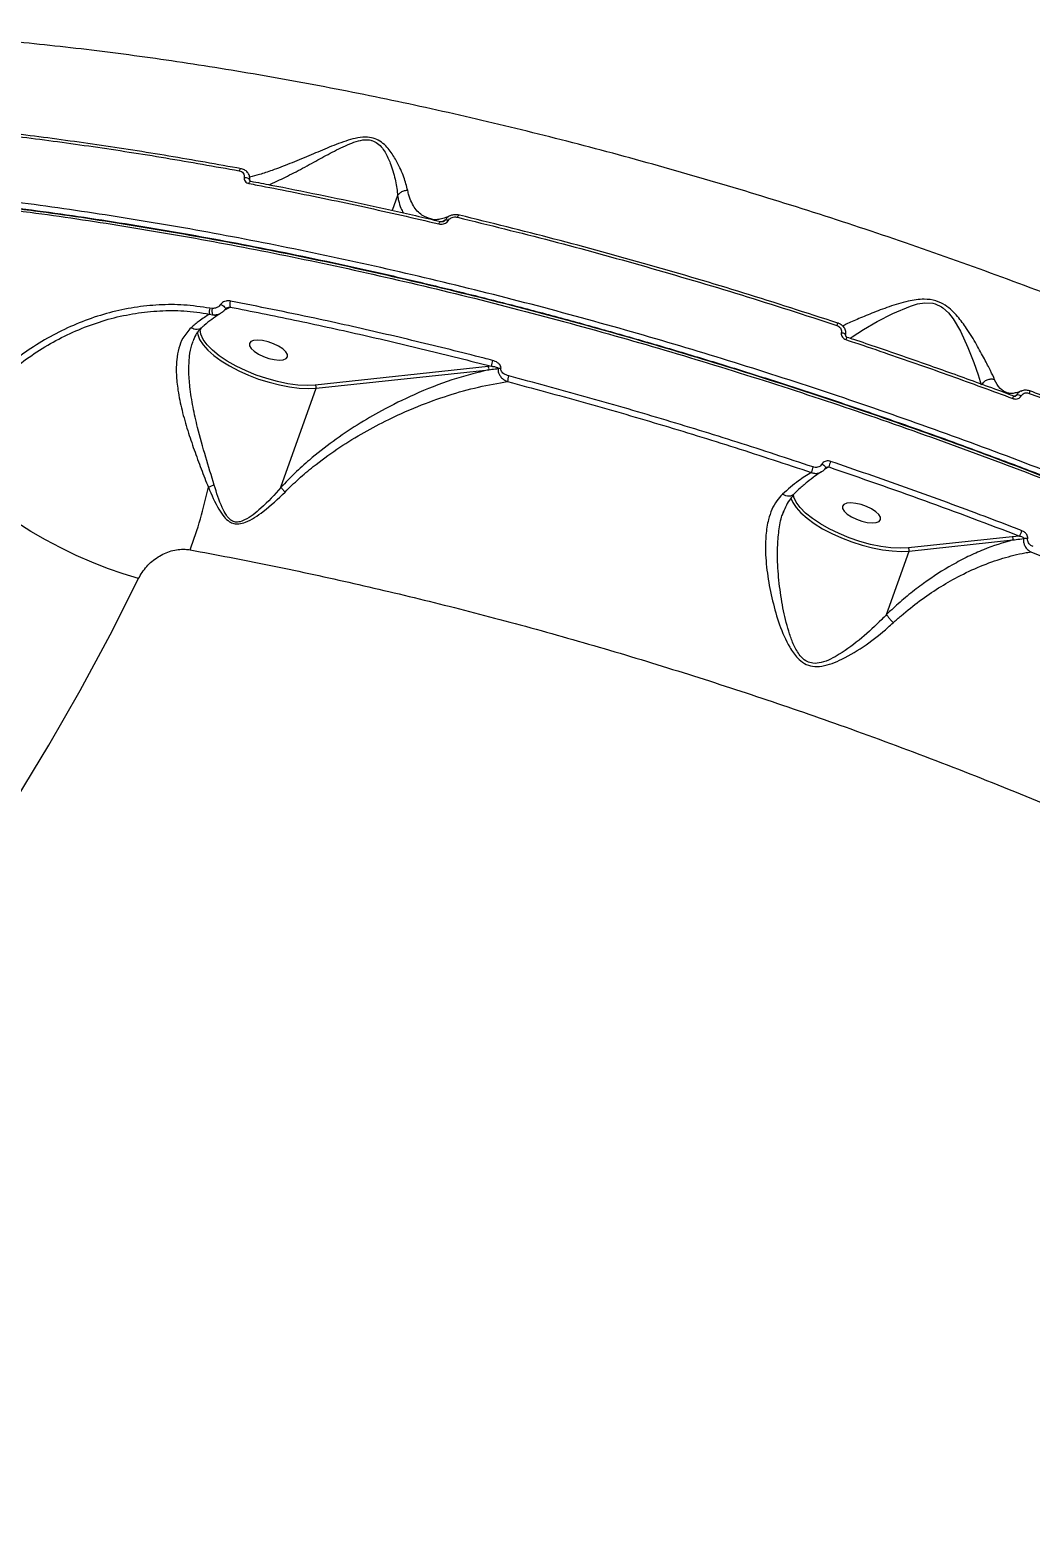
# Model space of a CAD drawing. Header units: millimetres. Extents: x -4335 to 4318, y -3792 to 3101.
# Drawn here: x 2109.9 to 2332.6, y 196.3 to 531 of the extents above; entities that cross this region are included whole.
import ezdxf

# ---------------------------------------------------------------- set-up
doc = ezdxf.new("R2010")
doc.units = ezdxf.units.MM
for name, color, linetype in [('DIKOM_ЗОНА', 80, 'Continuous'), ('DIKOM_ОБЪЕКТ', 7, 'Continuous'), ('DIKOM_РАЗМЕР_ОБЪЕКТА', 7, 'Continuous')]:
    doc.layers.add(name, color=color, linetype=linetype)
doc.styles.add('style1', font='arial.ttf', dxfattribs={"width": 0.8})
doc.dimstyles.new('1-50', dxfattribs={"dimtxt": 300, "dimasz": 200, "dimexe": 100, "dimexo": 0, "dimgap": 100, "dimtad": 1, "dimtxsty": 'style1', "dimcen": 200, "dimclrd": 7, "dimclre": 7, "dimclrt": 7, "dimadec": 1, "dimazin": 2, "dimtfac": 1, "dimtmove": 0, "dimatfit": 2, "dimfxl": 0, "dimlwd": 25, "dimlwe": 18, "dimarcsym": 0})

# ---------------------------------------------------------------- blocks, each defined once
blk = doc.blocks.new('*D2')
at = {"layer": 'Defpoints', "color": 0, "transparency": 16777216}
for p in [(2711.72, 601.17), (-2007.01, 181.47), (-2007.01, -2298.93)]:
    blk.add_point(p, dxfattribs=at)
at = {"layer": 'DIKOM_РАЗМЕР_ОБЪЕКТА', "color": 7, "lineweight": 18, "transparency": 16777216}
for p, q in [((2711.72, 601.17), (2711.72, -2398.93)), ((-2007.01, 181.47), (-2007.01, -2398.93))]:
    blk.add_line(p, q, dxfattribs=at)
at = {"layer": 'DIKOM_РАЗМЕР_ОБЪЕКТА', "color": 7, "lineweight": 25, "transparency": 16777216}
blk.add_line((2511.72, -2298.93), (-1807.01, -2298.93), dxfattribs=at)
at = {"layer": 'DIKOM_РАЗМЕР_ОБЪЕКТА', "color": 7, "transparency": 16777216}
for points in [[(-1807.01, -2265.6), (-1807.01, -2332.27), (-2007.01, -2298.93)], [(2511.72, -2265.6), (2511.72, -2332.27), (2711.72, -2298.93)]]:
    blk.add_solid(points, dxfattribs=at)
at = {"layer": 'DIKOM_РАЗМЕР_ОБЪЕКТА', "color": 7, "transparency": 16777216, "insert": (-22.56, -2045.76), "char_height": 300, "attachment_point": 5, "style": 'style1'}
blk.add_mtext('4750', dxfattribs=at)

msp = doc.modelspace()

# ---------------------------------------------------------------- linework, layer by layer
at = {"layer": 'DIKOM_ЗОНА', "color": 3, "lineweight": 15}
msp.add_lwpolyline([(1629.814, 3100.338, -0.4205658), (4317.777, 469.92), (4317.777, -16.224, -0.4142136), (1317.777, -3016.224), (-2004.986, -3016.224, -0.4142136), (-3504.986, -1516.224), (-3504.986, 1600.338, -0.4142136), (-2004.986, 3100.338), (1629.814, 3100.338)], format="xyb", dxfattribs=at)
at = {"layer": 'DIKOM_ОБЪЕКТ', "color": 7, "linetype": 'Continuous', "lineweight": 15}
for p, q in [((2191.655, 494.158), (2190.481, 490.846)), ((2150.366, 469.049), (2149.879, 469.095)), ((2153.138, 468.707), (2153.333, 468.81)), ((2153.333, 468.81), (2154.377, 469.363)), ((2149.785, 467.803), (2150.487, 467.658)), ((2152.196, 467.945), (2152.085, 467.875)), ((2289.612, 465.851), (2289.615, 465.846)), ((2211.785, 456.102), (2173.344, 451.99)), ((2173.517, 451.312), (2211.959, 455.424)), ((2212.552, 456.183), (2211.785, 456.102)), ((2165.7, 429.262), (2173.517, 451.312)), ((2332.389, 450.749), (2332.388, 450.749)), ((2286.627, 433.282), (2287.578, 433.786)), ((2279.802, 427.141), (2279.709, 427.516)), ((2277.432, 423.622), (2277.564, 424.015)), ((2330.059, 418.414), (2328.399, 418.243)), ((2300.47, 400.983), (2305.473, 415.093)), ((2328.399, 418.243), (2305.299, 415.772)), ((2305.473, 415.093), (2328.573, 417.564))]:
    msp.add_line(p, q, dxfattribs=at)
at = {"layer": 'DIKOM_ОБЪЕКТ', "color": 7, "linetype": 'Continuous', "lineweight": 15, "flags": 128}
for points in [[(2156.399, 499.664), (2156.461, 499.818), (2156.529, 499.95), (2156.601, 500.057), (2156.674, 500.133), (2156.747, 500.177), (2156.815, 500.187), (2156.878, 500.163), (2156.933, 500.105)], [(2157.511, 498.226), (2157.748, 498.204), (2157.986, 498.156), (2158.21, 498.084), (2158.407, 497.994), (2158.565, 497.891), (2158.675, 497.78), (2158.731, 497.668), (2158.729, 497.562)], [(2158.588, 496.83), (2158.653, 496.991), (2158.724, 497.128), (2158.8, 497.236), (2158.876, 497.311), (2158.95, 497.349), (2159.011, 497.352)], [(2159.011, 497.352), (2159.019, 497.35), (2159.021, 497.349)], [(2204.988, 489.329), (2205.048, 489.483), (2205.11, 489.617), (2205.173, 489.725), (2205.233, 489.804), (2205.289, 489.85), (2205.339, 489.863), (2205.345, 489.863)], [(2205.345, 489.863), (2205.381, 489.842), (2205.414, 489.788)], [(2200.836, 487.866), (2200.899, 488.027), (2200.964, 488.165), (2201.03, 488.274), (2201.094, 488.351), (2201.152, 488.393), (2201.204, 488.397)], [(2152.246, 469.924), (2152.496, 469.814), (2152.745, 469.676), (2152.971, 469.52), (2153.157, 469.359), (2153.288, 469.206), (2153.353, 469.073), (2153.355, 468.993)], [(2153.355, 468.993), (2153.347, 468.971), (2153.344, 468.967)], [(2292.346, 462.442), (2292.797, 462.769), (2295.292, 464.344), (2298.386, 466.118), (2301.836, 467.94), (2305.79, 469.589), (2307.331, 470.036), (2308.977, 470.291), (2310.714, 470.198), (2311.241, 470.07), (2312.69, 469.403), (2312.997, 469.193), (2314.262, 468.039), (2315.274, 466.741), (2316.872, 464.028), (2318.567, 460.387), (2319.894, 457.032), (2320.862, 454.307), (2321.527, 452.062), (2321.527, 452.061), (2321.527, 452.061)], [(2147.071, 463.86), (2147.17, 463.219), (2147.603, 462.127), (2148.364, 460.976), (2149.438, 459.789), (2150.801, 458.593), (2152.423, 457.413), (2154.27, 456.275), (2156.301, 455.204), (2158.472, 454.223), (2160.735, 453.353), (2163.043, 452.613), (2165.345, 452.02), (2167.591, 451.585), (2169.732, 451.319), (2171.722, 451.227), (2173.517, 451.312)], [(2147.846, 463.36), (2147.698, 464.357), (2147.7, 464.439)], [(2173.344, 451.99), (2171.5, 451.909), (2169.449, 452.018), (2167.24, 452.315), (2164.927, 452.792), (2162.565, 453.439), (2160.211, 454.238), (2157.923, 455.172), (2155.756, 456.217), (2153.761, 457.348), (2151.988, 458.539), (2150.479, 459.759), (2149.27, 460.98), (2148.391, 462.172), (2147.862, 463.307), (2147.846, 463.36)], [(2167.165, 458.305), (2167.139, 458.829), (2166.772, 459.431), (2166.092, 460.061), (2165.154, 460.67), (2164.036, 461.206), (2162.827, 461.628), (2161.624, 461.901), (2160.527, 462.002), (2159.623, 461.924), (2158.986, 461.672), (2158.668, 461.268), (2158.693, 460.744), (2159.061, 460.143), (2159.741, 459.512), (2160.678, 458.904), (2161.797, 458.367), (2163.006, 457.945), (2164.208, 457.673), (2165.305, 457.571), (2166.209, 457.649), (2166.846, 457.901), (2167.165, 458.305)], [(2290.394, 463.697), (2290.589, 463.652), (2290.773, 463.593), (2290.938, 463.523), (2291.078, 463.444), (2291.188, 463.361), (2291.262, 463.275), (2291.298, 463.191), (2291.294, 463.111)], [(2328.549, 449.012), (2328.605, 449.174), (2328.653, 449.316), (2328.691, 449.433), (2328.716, 449.521), (2328.729, 449.576), (2328.728, 449.596), (2328.727, 449.596)], [(2133.99, 408.948), (2130.578, 409.998), (2127.113, 411.219), (2123.625, 412.601), (2120.146, 414.131), (2116.708, 415.796), (2113.343, 417.579), (2110.081, 419.464), (2106.951, 421.435), (2103.982, 423.474), (2101.202, 425.561), (2098.636, 427.679), (2096.307, 429.806), (2094.236, 431.925), (2092.442, 434.016), (2090.942, 436.06)], [(2286.067, 434.423), (2286.278, 434.304), (2286.472, 434.17), (2286.637, 434.029), (2286.762, 433.888), (2286.842, 433.758), (2286.87, 433.644), (2286.852, 433.563)], [(2279.162, 426.867), (2279.559, 425.909), (2280.32, 424.757), (2281.394, 423.571), (2282.757, 422.374), (2284.379, 421.194), (2286.226, 420.057), (2288.256, 418.986), (2290.427, 418.005), (2292.691, 417.135), (2294.999, 416.395), (2297.301, 415.801), (2299.547, 415.367), (2301.688, 415.101), (2303.677, 415.009), (2305.473, 415.093)], [(2305.299, 415.772), (2303.456, 415.691), (2301.404, 415.8), (2299.196, 416.097), (2296.882, 416.574), (2294.52, 417.22), (2292.167, 418.02), (2289.879, 418.954), (2287.712, 419.999), (2285.717, 421.13), (2283.944, 422.32), (2282.435, 423.541), (2281.226, 424.762), (2280.346, 425.954), (2279.818, 427.089), (2279.802, 427.141)], [(2299.121, 422.086), (2299.095, 422.611), (2298.727, 423.212), (2298.047, 423.843), (2297.11, 424.451), (2295.991, 424.988), (2294.782, 425.41), (2293.58, 425.682), (2292.483, 425.784), (2291.579, 425.705), (2290.942, 425.454), (2290.623, 425.05), (2290.649, 424.526), (2291.016, 423.924), (2291.697, 423.294), (2292.634, 422.685), (2293.752, 422.149), (2294.962, 421.727), (2296.164, 421.454), (2297.261, 421.353), (2298.165, 421.431), (2298.802, 421.682), (2299.121, 422.086)], [(2017.953, 250.467), (2028.083, 260.442), (2037.951, 270.648), (2047.549, 281.079), (2056.873, 291.729), (2065.918, 302.592), (2074.679, 313.663), (2083.151, 324.936), (2091.329, 336.403), (2099.209, 348.06), (2106.786, 359.899), (2114.057, 371.914), (2121.017, 384.098), (2127.662, 396.445), (2133.99, 408.948)]]:
    msp.add_lwpolyline(points, dxfattribs=at)
at = {"layer": 'DIKOM_ОБЪЕКТ', "color": 7, "linetype": 'Continuous', "lineweight": 15}
for centre, radius, start, end in [((2202.49, 487.665), 1.061, 63.63119, 101.17358), ((2151.931, 468.296), 2.202, 158.71144, 192.9451), ((2152.927, 468.57), 2.605, 169.40661, 200.49823), ((2156.396, 469.903), 2.09, 157.61352, 194.97316), ((2151.081, 469.512), 1.946, 252.24214, 300.46291), ((2291.062, 464.908), 1.73, 146.94521, 167.34097), ((2293.106, 461.741), 1.737, 147.3327, 167.65624), ((2211.374, 455.636), 0.622, 340.06181, 48.65157), ((2215.76, 456.3), 3.21, 158.35433, 182.09263), ((2214.396, 453.993), 1.719, 81.58648, 101.57292), ((2172.933, 451.524), 0.622, 340.06133, 48.65206), ((2219.759, 452.741), 3.621, 159.02674, 179.43803), ((2329.675, 448.52), 1.295, 55.98907, 101.01637), ((2330.45, 451.01), 1.957, 334.38472, 352.3405), ((2299.782, 428.132), 16.681, 160.15513, 164.54218), ((2305.627, 428.643), 18.768, 160.10285, 164.09622), ((2045.505, 451.87), 106.463, 339.94324, 347.74281), ((2153.577, 420.417), 9.727, 106.30726, 114.51189), ((2321.261, 422.789), 9.825, 333.56177, 341.18774), ((2304.889, 415.305), 0.621, 340.03699, 48.67579), ((2327.988, 417.776), 0.622, 340.07851, 48.63487), ((2331.282, 415.72), 2.162, 74.90734, 98.41017)]:
    msp.add_arc(centre, radius, start, end, dxfattribs=at)
for points, knots in [([(2605.678, 298.362), (2602.999, 301.807), (2597.632, 308.706), (2588.243, 319.203), (2577.92, 329.775), (2566.613, 340.384), (2554.401, 350.977), (2541.305, 361.523), (2527.334, 372.002), (2512.526, 382.399), (2496.936, 392.683), (2480.637, 402.806), (2463.705, 412.721), (2446.183, 422.398), (2428.089, 431.816), (2409.464, 440.965), (2390.374, 449.816), (2370.909, 458.332), (2351.159, 466.47), (2331.174, 474.209), (2310.981, 481.526), (2290.619, 488.418), (2270.162, 494.864), (2249.705, 500.836), (2229.345, 506.307), (2209.128, 511.26), (2189.093, 515.675), (2169.27, 519.556), (2149.733, 522.894), (2130.574, 525.673), (2111.878, 527.886), (2095.068, 529.386), (2080.02, 530.348), (2071.17, 530.639), (2066.745, 530.784)], [0, 0, 0, 0, 0.0315566, 0.0632128, 0.0949195, 0.1266266, 0.1582827, 0.1898395, 0.221397, 0.2530543, 0.2847618, 0.3164697, 0.3481271, 0.379685, 0.4112651, 0.4429442, 0.474674, 0.5064041, 0.5380835, 0.5696638, 0.6012951, 0.6330254, 0.6648064, 0.6965875, 0.7283184, 0.7599499, 0.7916592, 0.8234676, 0.8553267, 0.8871861, 0.9189952, 0.9507049, 0.9753525, 1, 1, 1, 1]), ([(2092.651, 508.948), (2097.799, 508.382), (2108.096, 507.25), (2123.93, 505.085), (2140.011, 502.606), (2150.936, 500.645), (2156.399, 499.664)], [0, 0, 0, 0, 0.2490998, 0.4981991, 0.7490989, 1, 1, 1, 1]), ([(2156.933, 500.105), (2151.52, 501.077), (2140.696, 503.021), (2124.687, 505.495), (2108.846, 507.667), (2098.496, 508.806), (2093.322, 509.376)], [0, 0, 0, 0, 0.2491007, 0.4981994, 0.7491012, 1, 1, 1, 1]), ([(2193.906, 495.293), (2193.655, 496.248), (2193.149, 498.179), (2191.795, 501.271), (2190.35, 503.689), (2189.039, 505.249), (2187.82, 506.279), (2186.274, 506.997), (2184.344, 507.231), (2182.235, 506.92), (2179.343, 506.075), (2175.882, 504.685), (2171.742, 502.916), (2167.616, 501.197), (2163.942, 499.808), (2160.89, 498.794), (2159.435, 498.418), (2158.724, 498.234)], [0, 0, 0, 0, 0.1032609, 0.2088791, 0.2793587, 0.3151088, 0.3517053, 0.3840947, 0.4168095, 0.4575916, 0.4967664, 0.5792781, 0.6636818, 0.757377, 0.8529652, 0.928026, 1, 1, 1, 1]), ([(2163.098, 496.57), (2163.846, 496.906), (2165.671, 497.725), (2169.011, 499.428), (2172.805, 501.454), (2176.591, 503.575), (2179.761, 505.182), (2182.398, 506.221), (2184.2, 506.631), (2185.402, 506.543), (2186.353, 506.287), (2187.322, 505.758), (2188.307, 504.717), (2189.32, 503.095), (2190.384, 500.572), (2191.292, 497.332), (2191.579, 495.182), (2191.66, 494.17), (2191.66, 494.169)], [0, 0, 0, 0, 0.0732837, 0.1788024, 0.2844059, 0.3762841, 0.4679004, 0.5093407, 0.550766, 0.5778948, 0.5828816, 0.6149954, 0.6528161, 0.690893, 0.7677796, 0.8838373, 0.999886, 1, 1, 1, 1]), ([(2156.399, 499.664), (2156.576, 499.614), (2156.929, 499.512), (2157.316, 499.161), (2157.543, 498.717), (2157.521, 498.385), (2157.511, 498.226)], [0, 0, 0, 0, 0.2583469, 0.5167131, 0.7678099, 1, 1, 1, 1]), ([(2158.729, 497.562), (2158.749, 497.832), (2158.789, 498.388), (2158.429, 499.168), (2157.8, 499.803), (2157.221, 500.005), (2156.933, 500.105)], [0, 0, 0, 0, 0.2379921, 0.4906528, 0.7462692, 1, 1, 1, 1]), ([(2642.743, 214.586), (2641.711, 216.686), (2638.908, 222.389), (2633.319, 231.893), (2625.679, 243.122), (2616.844, 254.523), (2606.878, 266.039), (2595.82, 277.617), (2583.696, 289.221), (2570.505, 300.833), (2556.29, 312.433), (2541.104, 323.985), (2525.02, 335.435), (2508.11, 346.731), (2490.421, 357.834), (2471.966, 368.723), (2452.792, 379.384), (2432.963, 389.785), (2412.575, 399.879), (2391.72, 409.618), (2370.72, 418.854), (2349.624, 427.579), (2328.481, 435.807), (2307.091, 443.627), (2285.546, 451.006), (2263.939, 457.91), (2242.057, 464.398), (2219.933, 470.427), (2197.607, 475.973), (2175.423, 480.949), (2153.484, 485.333), (2131.892, 489.102), (2110.718, 492.241), (2090.007, 494.73), (2069.784, 496.579), (2050.107, 497.787), (2031.063, 498.353), (2012.76, 498.259), (1996.329, 497.597), (1986.325, 496.729), (1981.86, 496.342)], [0, 0, 0, 0, 0.0156522, 0.0424895, 0.0694115, 0.0963765, 0.1233415, 0.1502634, 0.1771007, 0.203938, 0.23086, 0.257825, 0.2847902, 0.3117121, 0.3385494, 0.3653867, 0.3923086, 0.4192738, 0.4462387, 0.4731606, 0.499998, 0.5258462, 0.55177, 0.5777322, 0.6036945, 0.6296182, 0.6554665, 0.6823039, 0.7092259, 0.736191, 0.763156, 0.7900781, 0.8169154, 0.843753, 0.8706749, 0.8976399, 0.9246051, 0.951527, 0.9783645, 1, 1, 1, 1]), ([(2157.511, 498.226), (2157.501, 498.071), (2157.48, 497.751), (2157.698, 497.319), (2158.072, 496.978), (2158.416, 496.879), (2158.588, 496.83)], [0, 0, 0, 0, 0.2338539, 0.4825037, 0.7413489, 1, 1, 1, 1]), ([(2158.588, 496.83), (2159.203, 496.714), (2162.276, 496.134), (2170.797, 494.473), (2184.237, 491.692), (2195.3, 489.142), (2200.836, 487.866)], [0, 0, 0, 0, 0.0441409, 0.2207127, 0.6100129, 1, 1, 1, 1]), ([(2158.737, 497.586), (2158.735, 497.571), (2158.727, 497.52), (2158.744, 497.5), (2158.812, 497.407), (2158.956, 497.369), (2159.011, 497.354)], [0, 0, 0, 0, 0.1334854, 0.4419052, 0.7845762, 1, 1, 1, 1]), ([(2159.019, 497.333), (2160.5, 497.059), (2165.521, 496.127), (2174.148, 494.389), (2184.88, 492.118), (2193.901, 490.114), (2199.355, 488.819), (2201.206, 488.38)], [0, 0, 0, 0, 0.106725, 0.361728, 0.616122, 0.8697345, 1, 1, 1, 1]), ([(2098.259, 492.455), (2099.672, 492.292), (2104.476, 491.738), (2112.792, 490.633), (2123.175, 489.148), (2133.631, 487.509), (2144.13, 485.732), (2154.675, 483.812), (2165.269, 481.752), (2175.916, 479.55), (2186.62, 477.206), (2197.383, 474.719), (2208.208, 472.088), (2219.099, 469.314), (2230.059, 466.393), (2241.078, 463.329), (2252.12, 460.133), (2263.139, 456.816), (2274.105, 453.387), (2285.014, 449.849), (2295.869, 446.2), (2306.676, 442.439), (2317.437, 438.566), (2328.157, 434.579), (2338.836, 430.476), (2349.479, 426.258), (2360.089, 421.922), (2370.664, 417.469), (2381.176, 412.911), (2391.58, 408.265), (2401.841, 403.549), (2411.947, 398.767), (2421.902, 393.919), (2431.712, 389.001), (2441.381, 384.012), (2450.91, 378.952), (2460.302, 373.818), (2469.561, 368.61), (2478.688, 363.325), (2487.685, 357.962), (2496.534, 352.532), (2505.203, 347.055), (2513.653, 341.553), (2521.872, 336.036), (2529.86, 330.503), (2537.624, 324.951), (2545.165, 319.379), (2552.485, 313.784), (2559.588, 308.167), (2566.475, 302.524), (2573.146, 296.854), (2579.606, 291.155), (2585.844, 285.434), (2591.841, 279.711), (2597.569, 274.008), (2603.016, 268.339), (2608.179, 262.706), (2613.062, 257.107), (2617.668, 251.54), (2621.997, 246.002), (2626.051, 240.492), (2629.831, 235.009), (2633.337, 229.552), (2636.57, 224.117), (2639.528, 218.709), (2642.204, 213.342), (2644.583, 208.037), (2646.657, 202.812), (2648.425, 197.672), (2649.888, 192.616), (2651.051, 187.64), (2651.899, 182.748), (2652.417, 178.539), (2652.527, 175.996), (2652.569, 175.026)], [0, 0, 0, 0, 0.0059275, 0.0201443, 0.0343646, 0.0485132, 0.0625965, 0.0766305, 0.0906312, 0.1046148, 0.1185969, 0.1325907, 0.1466101, 0.1606706, 0.1747885, 0.1889797, 0.2032019, 0.2173711, 0.2314701, 0.2455152, 0.2595225, 0.2735077, 0.2874871, 0.3014752, 0.3154839, 0.3295295, 0.3436277, 0.3577947, 0.3720187, 0.3862177, 0.4003368, 0.4143973, 0.4284155, 0.4424071, 0.456388, 0.4703747, 0.4843776, 0.4984127, 0.5124958, 0.5266428, 0.5408619, 0.5550791, 0.5692234, 0.5833046, 0.5973387, 0.611342, 0.6253304, 0.6393198, 0.6533225, 0.667353, 0.6814268, 0.6955606, 0.7097696, 0.723997, 0.738174, 0.7522836, 0.7663417, 0.7803644, 0.7943677, 0.8083671, 0.8223767, 0.8364088, 0.850479, 0.864603, 0.8787961, 0.8930343, 0.9072424, 0.9213724, 0.9354405, 0.9494616, 0.9634497, 0.9774196, 0.9913856, 1, 1, 1, 1]), ([(2098.259, 492.297), (2102.433, 491.814), (2113.458, 490.539), (2131.887, 487.744), (2153.41, 484.005), (2175.302, 479.626), (2197.432, 474.664), (2219.705, 469.13), (2241.776, 463.116), (2263.606, 456.643), (2285.161, 449.755), (2306.655, 442.394), (2327.994, 434.593), (2349.087, 426.385), (2370.133, 417.68), (2391.083, 408.466), (2411.888, 398.75), (2432.228, 388.68), (2452.009, 378.304), (2471.138, 367.668), (2489.548, 356.805), (2507.195, 345.728), (2524.065, 334.46), (2540.111, 323.037), (2555.261, 311.512), (2569.442, 299.94), (2581.769, 289.087), (2592.42, 278.982), (2601.606, 269.629), (2610.074, 260.318), (2617.894, 250.966), (2625.019, 241.59), (2631.39, 232.215), (2636.99, 222.957), (2640.003, 216.916), (2641.508, 213.898)], [0, 0, 0, 0, 0.0196202, 0.0518272, 0.0841357, 0.116496, 0.1488562, 0.1811647, 0.2133717, 0.2443916, 0.2755022, 0.3066589, 0.3378156, 0.3689262, 0.3999461, 0.4321531, 0.4644616, 0.4968217, 0.5291819, 0.5614903, 0.5936972, 0.6259042, 0.6582125, 0.6905726, 0.7229329, 0.7552413, 0.7874483, 0.8135454, 0.8396692, 0.865793, 0.8918899, 0.9189025, 0.945945, 0.9729874, 1, 1, 1, 1]), ([(2191.66, 494.169), (2191.659, 494.168), (2191.658, 494.166), (2191.656, 494.162), (2191.655, 494.159), (2191.655, 494.158)], [0, 0, 0, 0, 0.2990508, 0.7067904, 1, 1, 1, 1]), ([(2191.655, 494.158), (2191.721, 493.774), (2191.899, 492.746), (2192.301, 491.418), (2192.732, 490.641), (2192.922, 490.3)], [0, 0, 0, 0, 0.250332, 0.6703706, 1, 1, 1, 1]), ([(2193.906, 495.293), (2193.856, 495.293), (2193.53, 495.291), (2192.925, 495.169), (2192.171, 494.783), (2191.83, 494.374), (2191.66, 494.169)], [0, 0, 0, 0, 0.0562434, 0.3685459, 0.6842602, 1, 1, 1, 1]), ([(2199.106, 488.947), (2198.601, 489.102), (2197.245, 489.518), (2195.816, 490.785), (2194.757, 492.532), (2194.217, 493.922), (2193.989, 494.925), (2193.906, 495.293)], [0, 0, 0, 0, 0.2032689, 0.5460329, 0.7219638, 0.8978692, 1, 1, 1, 1]), ([(2097.76, 491.96), (2101.789, 491.465), (2112.643, 490.133), (2130.7, 487.452), (2151.959, 483.774), (2173.745, 479.452), (2195.993, 474.484), (2218.637, 468.87), (2241.179, 462.733), (2263.543, 456.108), (2285.661, 449.037), (2307.892, 441.405), (2330.163, 433.215), (2352.396, 424.483), (2374.1, 415.399), (2395.215, 406.005), (2415.691, 396.345), (2435.864, 386.262), (2455.647, 375.774), (2474.961, 364.907), (2493.381, 353.9), (2510.865, 342.797), (2527.392, 331.637), (2543.231, 320.239), (2558.296, 308.635), (2572.514, 296.858), (2585.573, 285.17), (2597.455, 273.608), (2608.169, 262.207), (2617.888, 250.78), (2626.537, 239.368), (2634.056, 228.01), (2640.018, 217.426), (2644.608, 207.613), (2648.034, 198.547), (2650.519, 189.671), (2652.05, 181.706), (2652.321, 176.819), (2652.436, 174.729)], [0, 0, 0, 0, 0.0167774, 0.0451999, 0.0736439, 0.1020662, 0.1313142, 0.1605858, 0.1898337, 0.2182561, 0.2467001, 0.2751225, 0.3043703, 0.333642, 0.3628899, 0.3913121, 0.4197563, 0.4481785, 0.4774264, 0.5066982, 0.5359458, 0.5643683, 0.5928125, 0.6212346, 0.6504826, 0.6797542, 0.709002, 0.7374242, 0.7658684, 0.7942906, 0.8235384, 0.8528101, 0.8820579, 0.9067953, 0.9315616, 0.9563279, 0.9813288, 1, 1, 1, 1]), ([(2199.129, 488.951), (2199.168, 488.938), (2199.427, 488.848), (2200.079, 488.824), (2201.131, 488.935), (2202.237, 489.212), (2203.067, 489.574), (2203.398, 489.718)], [0, 0, 0, 0, 0.0460567, 0.3113143, 0.5606827, 0.8250663, 1, 1, 1, 1]), ([(2202.284, 488.706), (2202.217, 488.671), (2202.007, 488.561), (2201.799, 488.453), (2201.657, 488.38)], [0, 0, 0, 0, 0.3191974, 1, 1, 1, 1]), ([(2202.284, 488.706), (2202.265, 488.679), (2202.233, 488.632), (2202.143, 488.551), (2202.072, 488.511), (2202.021, 488.481)], [0, 0, 0, 0, 0.2731875, 0.4739743, 1, 1, 1, 1]), ([(2203.404, 489.698), (2203.358, 489.683), (2203.088, 489.599), (2202.665, 489.274), (2202.412, 488.897), (2202.284, 488.706)], [0, 0, 0, 0, 0.0934043, 0.5408336, 1, 1, 1, 1]), ([(2202.961, 488.616), (2203.039, 488.733), (2203.196, 488.968), (2203.58, 489.217), (2204.047, 489.373), (2204.536, 489.412), (2204.851, 489.354), (2204.988, 489.329)], [0, 0, 0, 0, 0.1889223, 0.3774598, 0.5791876, 0.8164389, 1, 1, 1, 1]), ([(2203.334, 489.679), (2203.344, 489.685), (2203.581, 489.84), (2204.175, 489.936), (2204.858, 489.99), (2205.236, 489.866), (2205.338, 489.832)], [0, 0, 0, 0, 0.0169739, 0.4139318, 0.8417593, 1, 1, 1, 1]), ([(2204.988, 489.329), (2211.948, 487.615), (2225.867, 484.188), (2246.954, 478.388), (2268.148, 472.15), (2282.299, 467.574), (2289.374, 465.287)], [0, 0, 0, 0, 0.2485965, 0.4971928, 0.7485973, 1, 1, 1, 1]), ([(2289.611, 465.793), (2282.631, 468.051), (2268.67, 472.567), (2247.602, 478.778), (2226.483, 484.597), (2212.437, 488.058), (2205.414, 489.788)], [0, 0, 0, 0, 0.2485976, 0.4971935, 0.7485969, 1, 1, 1, 1]), ([(2200.836, 487.866), (2200.979, 487.84), (2201.311, 487.781), (2201.828, 487.826), (2202.317, 487.993), (2202.718, 488.253), (2202.88, 488.495), (2202.961, 488.616)], [0, 0, 0, 0, 0.1825533, 0.4237921, 0.6274844, 0.8134238, 1, 1, 1, 1]), ([(2201.206, 488.41), (2201.261, 488.394), (2201.422, 488.348), (2201.691, 488.367), (2201.917, 488.423), (2202.002, 488.472), (2202.02, 488.482)], [0, 0, 0, 0, 0.2202961, 0.6466162, 0.9268801, 1, 1, 1, 1]), ([(2149.879, 469.095), (2147.952, 469.381), (2144.244, 469.931), (2138.585, 469.915), (2133.055, 469.349), (2127.545, 468.189), (2122.129, 466.447), (2116.869, 464.167), (2111.829, 461.391), (2107.09, 458.14), (2102.655, 454.508), (2100.033, 451.796), (2098.723, 450.443)], [0, 0, 0, 0, 0.1070825, 0.2059733, 0.3051841, 0.4040766, 0.5033361, 0.602917, 0.702179, 0.8013472, 0.9008323, 1, 1, 1, 1]), ([(2099.71, 449.484), (2100.992, 450.812), (2103.56, 453.472), (2107.904, 457.037), (2112.545, 460.228), (2117.479, 462.953), (2122.628, 465.191), (2127.93, 466.903), (2133.323, 468.043), (2138.734, 468.601), (2144.272, 468.619), (2147.899, 468.082), (2149.785, 467.803)], [0, 0, 0, 0, 0.0992804, 0.1988753, 0.2981535, 0.397422, 0.4970072, 0.5962738, 0.6950887, 0.7942219, 0.893033, 1, 1, 1, 1]), ([(2152.246, 469.924), (2152.16, 469.803), (2151.987, 469.562), (2151.528, 469.27), (2150.974, 469.078), (2150.559, 469.058), (2150.366, 469.049)], [0, 0, 0, 0, 0.2096624, 0.4181323, 0.729872, 1, 1, 1, 1]), ([(2154.464, 470.699), (2154.398, 470.71), (2154.08, 470.763), (2153.532, 470.745), (2152.931, 470.55), (2152.495, 470.273), (2152.329, 470.04), (2152.246, 469.924)], [0, 0, 0, 0, 0.0843324, 0.4026677, 0.6518135, 0.8254959, 1, 1, 1, 1]), ([(2153.343, 468.968), (2153.342, 468.965), (2153.253, 468.741), (2152.947, 468.406), (2152.586, 468.178), (2152.431, 468.08)], [0, 0, 0, 0, 0.0074012, 0.5719373, 1, 1, 1, 1]), ([(2153.549, 469.137), (2153.511, 469.115), (2153.449, 469.079), (2153.386, 469.022), (2153.353, 468.983), (2153.342, 468.964), (2153.339, 468.955), (2153.339, 468.954), (2153.338, 468.954)], [0, 0, 0, 0, 0.2939589, 0.4870957, 0.632504, 0.7560692, 0.8880286, 1, 1, 1, 1]), ([(2153.549, 469.136), (2153.554, 469.139), (2153.658, 469.205), (2153.905, 469.28), (2154.175, 469.344), (2154.342, 469.359), (2154.377, 469.363)], [0, 0, 0, 0, 0.0147945, 0.3659008, 0.8646483, 1, 1, 1, 1]), ([(2154.377, 469.363), (2159.156, 468.414), (2168.714, 466.516), (2183.22, 463.331), (2197.83, 459.921), (2207.645, 457.429), (2212.552, 456.183)], [0, 0, 0, 0, 0.2493138, 0.4986284, 0.7493139, 1, 1, 1, 1]), ([(2212.776, 457.485), (2212.145, 457.647), (2208.987, 458.462), (2200.784, 460.531), (2188.203, 463.549), (2171.883, 467.215), (2160.698, 469.452), (2154.464, 470.699)], [0, 0, 0, 0, 0.0321577, 0.1607924, 0.4182839, 0.6757752, 1, 1, 1, 1]), ([(2324.502, 453.203), (2324.216, 453.84), (2323.635, 455.133), (2322.241, 457.826), (2320.507, 460.991), (2318.545, 464.247), (2316.666, 466.848), (2315.025, 468.599), (2313.466, 469.864), (2311.347, 470.883), (2309.061, 471.164), (2307.014, 471.005), (2304.314, 470.502), (2300.93, 469.427), (2297.116, 467.97), (2293.806, 466.585), (2291.639, 465.635), (2290.848, 465.221), (2290.674, 465.13)], [0, 0, 0, 0, 0.0793887, 0.1609167, 0.2475796, 0.3359918, 0.400974, 0.4339841, 0.4679235, 0.5064383, 0.5510458, 0.5832749, 0.6162686, 0.7036588, 0.7935035, 0.8827136, 0.9742672, 1, 1, 1, 1]), ([(2149.785, 467.803), (2149.045, 467.318), (2147.73, 466.457), (2146.326, 465.275), (2145.711, 464.757)], [0, 0, 0, 0, 0.5623968, 1, 1, 1, 1]), ([(2152.069, 467.828), (2152.008, 467.792), (2151.448, 467.459), (2150.299, 466.64), (2148.989, 465.631), (2148.188, 464.904), (2147.984, 464.718)], [0, 0, 0, 0, 0.0498611, 0.4534957, 0.8607903, 1, 1, 1, 1]), ([(2150.487, 467.658), (2150.766, 467.652), (2151.379, 467.637), (2152.067, 467.815), (2152.38, 468.041), (2152.432, 468.078)], [0, 0, 0, 0, 0.4110335, 0.9028306, 1, 1, 1, 1]), ([(2289.374, 465.287), (2289.53, 465.219), (2289.841, 465.084), (2290.19, 464.717), (2290.397, 464.277), (2290.429, 463.921), (2290.399, 463.732), (2290.394, 463.697)], [0, 0, 0, 0, 0.2363774, 0.4725952, 0.7091452, 0.9458726, 1, 1, 1, 1]), ([(2289.609, 465.84), (2289.654, 465.828), (2289.989, 465.744), (2290.544, 465.368), (2291.104, 464.673), (2291.38, 463.872), (2291.303, 463.357), (2291.27, 463.133)], [0, 0, 0, 0, 0.0402052, 0.293429, 0.549402, 0.8042569, 1, 1, 1, 1]), ([(2145.711, 464.757), (2145.043, 464.027), (2143.869, 462.744), (2142.929, 460.228), (2142.422, 457.54), (2142.361, 454.391), (2142.753, 450.61), (2143.625, 446.401), (2144.897, 441.947), (2146.368, 437.584), (2147.932, 433.361), (2149.005, 430.631), (2149.541, 429.268)], [0, 0, 0, 0, 0.1044881, 0.1833866, 0.2623372, 0.3558357, 0.4494195, 0.5631929, 0.6770785, 0.7845062, 0.8924048, 1, 1, 1, 1]), ([(2147.976, 464.778), (2147.888, 464.694), (2147.649, 464.465), (2147.071, 464.347), (2146.415, 464.425), (2145.955, 464.616), (2145.748, 464.736), (2145.711, 464.757)], [0, 0, 0, 0, 0.1688564, 0.4565735, 0.7443387, 0.9543698, 1, 1, 1, 1]), ([(2148.036, 464.71), (2147.804, 464.499), (2147.233, 463.98), (2146.612, 463.029), (2146.293, 462.194), (2146.166, 461.863)], [0, 0, 0, 0, 0.2925732, 0.7188619, 1, 1, 1, 1]), ([(2290.394, 463.697), (2290.388, 463.662), (2290.358, 463.475), (2290.389, 463.121), (2290.596, 462.682), (2290.943, 462.315), (2291.254, 462.18), (2291.41, 462.112)], [0, 0, 0, 0, 0.0535584, 0.289802, 0.5263351, 0.7631192, 1, 1, 1, 1]), ([(2291.306, 463.129), (2291.299, 463.087), (2291.288, 463.013), (2291.354, 462.877), (2291.462, 462.769), (2291.564, 462.703), (2291.63, 462.686), (2291.645, 462.682)], [0, 0, 0, 0, 0.325634, 0.5730682, 0.7702491, 0.9475712, 1, 1, 1, 1]), ([(2291.41, 462.112), (2292.041, 461.902), (2295.2, 460.849), (2302.99, 458.207), (2314.761, 454.095), (2323.951, 450.707), (2328.549, 449.012)], [0, 0, 0, 0, 0.0507654, 0.2538458, 0.6266963, 1, 1, 1, 1]), ([(2291.642, 462.673), (2292.128, 462.514), (2296.265, 461.158), (2304.037, 458.489), (2314.938, 454.654), (2323.172, 451.679), (2327.748, 449.954), (2328.723, 449.587)], [0, 0, 0, 0, 0.0390584, 0.3325193, 0.6266038, 0.9204297, 1, 1, 1, 1]), ([(2150.845, 429.753), (2150.213, 431.822), (2148.932, 436.013), (2147.287, 441.875), (2146.09, 447.131), (2145.417, 451.341), (2145.142, 455.165), (2145.301, 458.272), (2145.65, 460.499), (2146.06, 461.494), (2146.172, 461.766)], [0, 0, 0, 0, 0.1917159, 0.3883722, 0.5221038, 0.6588487, 0.7667027, 0.8772306, 0.9663486, 1, 1, 1, 1]), ([(2211.959, 455.424), (2209.235, 454.733), (2203.788, 453.352), (2195.767, 450.186), (2188.708, 446.719), (2182.672, 443.196), (2177.283, 439.568), (2172.646, 435.919), (2168.772, 432.465), (2166.724, 430.33), (2165.7, 429.262)], [0, 0, 0, 0, 0.18014, 0.3602679, 0.5134816, 0.627815, 0.7423215, 0.8564282, 0.9282343, 1, 1, 1, 1]), ([(2211.959, 455.424), (2212.19, 455.453), (2212.887, 455.54), (2213.585, 455.622), (2214.052, 455.677)], [0, 0, 0, 0, 0.3320401, 1, 1, 1, 1]), ([(2212.552, 456.183), (2212.833, 456.155), (2213.25, 456.113), (2213.716, 455.973), (2213.937, 455.858), (2214.042, 455.758), (2214.049, 455.694), (2214.052, 455.677)], [0, 0, 0, 0, 0.4939121, 0.7308372, 0.8854768, 0.9701165, 1, 1, 1, 1]), ([(2214.648, 455.694), (2214.655, 455.744), (2214.677, 455.904), (2214.61, 456.219), (2214.358, 456.623), (2213.774, 457.137), (2213.172, 457.347), (2212.776, 457.485)], [0, 0, 0, 0, 0.0555333, 0.1784111, 0.3495342, 0.5729113, 1, 1, 1, 1]), ([(2214.052, 455.677), (2214.039, 455.601), (2213.998, 455.354), (2214.041, 454.872), (2214.289, 454.24), (2214.848, 453.526), (2215.521, 453.041), (2216.014, 452.829), (2216.138, 452.776)], [0, 0, 0, 0, 0.0635395, 0.2059324, 0.3867513, 0.5938567, 0.8977614, 1, 1, 1, 1]), ([(2216.378, 454.037), (2216.001, 454.168), (2215.443, 454.362), (2214.906, 454.837), (2214.679, 455.205), (2214.621, 455.498), (2214.642, 455.648), (2214.648, 455.694)], [0, 0, 0, 0, 0.4385688, 0.6487053, 0.8192274, 0.9451787, 1, 1, 1, 1]), ([(2166.607, 428.22), (2167.624, 429.218), (2169.66, 431.216), (2173.517, 434.429), (2178.138, 437.81), (2183.512, 441.151), (2189.534, 444.378), (2196.035, 447.301), (2202.955, 449.79), (2209.649, 451.673), (2213.977, 452.409), (2216.138, 452.776)], [0, 0, 0, 0, 0.0661314, 0.1323031, 0.2383364, 0.3447306, 0.4509773, 0.5939568, 0.7292256, 0.8647234, 1, 1, 1, 1]), ([(2216.138, 452.776), (2221.744, 451.274), (2232.954, 448.269), (2249.85, 443.351), (2266.782, 438.159), (2278.064, 434.438), (2283.704, 432.578)], [0, 0, 0, 0, 0.2491005, 0.4982007, 0.7490999, 1, 1, 1, 1]), ([(2284.092, 433.794), (2278.479, 435.646), (2267.254, 439.349), (2250.326, 444.542), (2233.352, 449.487), (2222.036, 452.52), (2216.378, 454.037)], [0, 0, 0, 0, 0.2490991, 0.4982002, 0.7490994, 1, 1, 1, 1]), ([(2324.502, 453.203), (2324.456, 453.215), (2324.169, 453.294), (2323.58, 453.337), (2322.774, 453.15), (2322.027, 452.72), (2321.694, 452.28), (2321.527, 452.061)], [0, 0, 0, 0, 0.0429151, 0.2680036, 0.5120019, 0.7559964, 1, 1, 1, 1]), ([(2327.31, 450.2), (2326.736, 450.493), (2325.574, 451.088), (2324.863, 452.492), (2324.502, 453.203)], [0, 0, 0, 0, 0.4933979, 1, 1, 1, 1]), ([(2327.398, 450.344), (2327.496, 450.301), (2327.728, 450.201), (2328.291, 450.169), (2329.128, 450.296), (2329.868, 450.494), (2330.383, 450.745), (2330.476, 450.79)], [0, 0, 0, 0, 0.1900541, 0.4458716, 0.6871364, 0.9434351, 1, 1, 1, 1]), ([(2328.549, 449.012), (2328.606, 448.992), (2328.829, 448.917), (2329.235, 448.877), (2329.721, 448.978), (2330.14, 449.216), (2330.313, 449.468), (2330.4, 449.593)], [0, 0, 0, 0, 0.0825683, 0.3217153, 0.5513407, 0.7756459, 1, 1, 1, 1]), ([(2328.73, 449.602), (2328.768, 449.588), (2328.87, 449.548), (2329.036, 449.545), (2329.168, 449.571), (2329.211, 449.6), (2329.222, 449.607)], [0, 0, 0, 0, 0.2040909, 0.5488376, 0.8827954, 1, 1, 1, 1]), ([(2329.427, 449.791), (2329.392, 449.772), (2329.238, 449.692), (2329.087, 449.614), (2328.971, 449.555)], [0, 0, 0, 0, 0.2339515, 1, 1, 1, 1]), ([(2329.427, 449.791), (2329.4, 449.752), (2329.369, 449.708), (2329.298, 449.647), (2329.256, 449.626), (2329.221, 449.609)], [0, 0, 0, 0, 0.5148309, 0.593551, 1, 1, 1, 1]), ([(2330.399, 450.675), (2330.221, 450.586), (2329.815, 450.383), (2329.566, 450.003), (2329.427, 449.791)], [0, 0, 0, 0, 0.4400089, 1, 1, 1, 1]), ([(2330.4, 449.593), (2330.485, 449.718), (2330.656, 449.966), (2331.068, 450.201), (2331.544, 450.298), (2331.941, 450.257), (2332.158, 450.183), (2332.214, 450.164)], [0, 0, 0, 0, 0.2256616, 0.4513308, 0.680167, 0.9175991, 1, 1, 1, 1]), ([(2330.405, 450.663), (2330.504, 450.718), (2330.846, 450.91), (2331.557, 450.97), (2332.109, 450.823), (2332.388, 450.748)], [0, 0, 0, 0, 0.1678933, 0.5797401, 1, 1, 1, 1]), ([(2332.214, 450.164), (2335.541, 448.9), (2345.272, 445.203), (2361.26, 438.816), (2380.114, 430.879), (2398.759, 422.626), (2410.932, 416.868), (2417.018, 413.989)], [0, 0, 0, 0, 0.1144541, 0.3347649, 0.555076, 0.7775386, 1, 1, 1, 1]), ([(2416.966, 414.605), (2410.952, 417.45), (2398.925, 423.14), (2380.388, 431.354), (2361.52, 439.304), (2345.445, 445.728), (2335.674, 449.441), (2332.355, 450.702)], [0, 0, 0, 0, 0.22031, 0.440621, 0.6630831, 0.8855455, 1, 1, 1, 1]), ([(2287.98, 435.031), (2287.914, 435.05), (2287.676, 435.122), (2287.25, 435.15), (2286.755, 435.037), (2286.331, 434.797), (2286.155, 434.547), (2286.067, 434.423)], [0, 0, 0, 0, 0.0918562, 0.335564, 0.5630711, 0.7814413, 1, 1, 1, 1]), ([(2283.704, 432.578), (2282.763, 431.993), (2280.72, 430.723), (2278.495, 428.778), (2277.295, 427.729)], [0, 0, 0, 0, 0.4604844, 1, 1, 1, 1]), ([(2286.008, 432.697), (2285.514, 432.386), (2284.489, 431.741), (2282.791, 430.435), (2281.177, 429.067), (2280.115, 428.034), (2279.686, 427.617)], [0, 0, 0, 0, 0.2565184, 0.5328289, 0.8114438, 1, 1, 1, 1]), ([(2283.704, 432.578), (2283.808, 432.539), (2284.19, 432.396), (2284.869, 432.329), (2285.564, 432.439), (2285.885, 432.653), (2285.991, 432.724)], [0, 0, 0, 0, 0.1345493, 0.4950039, 0.8330273, 1, 1, 1, 1]), ([(2286.067, 434.423), (2285.977, 434.295), (2285.796, 434.041), (2285.361, 433.793), (2284.849, 433.674), (2284.407, 433.701), (2284.159, 433.774), (2284.092, 433.794)], [0, 0, 0, 0, 0.216876, 0.4334273, 0.6619541, 0.9080659, 1, 1, 1, 1]), ([(2286.843, 433.567), (2286.832, 433.541), (2286.714, 433.266), (2286.424, 432.945), (2286.087, 432.773), (2285.993, 432.725)], [0, 0, 0, 0, 0.0726395, 0.7397697, 1, 1, 1, 1]), ([(2286.994, 433.684), (2286.966, 433.669), (2286.897, 433.632), (2286.863, 433.587), (2286.853, 433.564), (2286.853, 433.562)], [0, 0, 0, 0, 0.3786351, 0.9386436, 1, 1, 1, 1]), ([(2286.994, 433.683), (2287.012, 433.694), (2287.094, 433.745), (2287.267, 433.783), (2287.444, 433.799), (2287.549, 433.789), (2287.578, 433.786)], [0, 0, 0, 0, 0.1005681, 0.4482751, 0.8469074, 1, 1, 1, 1]), ([(2287.578, 433.786), (2294.691, 431.336), (2308.939, 426.429), (2323.012, 421.088), (2330.059, 418.414)], [0, 0, 0, 0, 0.4992732, 1, 1, 1, 1]), ([(2330.561, 419.62), (2329.94, 419.859), (2326.836, 421.054), (2318.232, 424.314), (2304.678, 429.289), (2293.549, 433.116), (2287.98, 435.031)], [0, 0, 0, 0, 0.0441425, 0.2207127, 0.6100117, 1, 1, 1, 1]), ([(2149.541, 429.268), (2150.266, 427.588), (2151.269, 425.266), (2152.916, 422.767), (2154.043, 421.661), (2155.201, 421.145), (2156.441, 421.075), (2158.046, 421.534), (2159.869, 422.516), (2162.905, 424.688), (2165.035, 426.72), (2166.607, 428.22)], [0, 0, 0, 0, 0.2311135, 0.319665, 0.3914038, 0.4366881, 0.482219, 0.5456633, 0.6397145, 0.7342272, 1, 1, 1, 1]), ([(2165.699, 429.252), (2165.697, 429.25), (2164.312, 427.613), (2162.295, 425.516), (2159.536, 423.138), (2157.896, 422.058), (2156.446, 421.5), (2155.335, 421.524), (2154.331, 422.039), (2153.418, 423.163), (2152.121, 425.715), (2151.383, 428.051), (2150.845, 429.753)], [0, 0, 0, 0, 0.0003145, 0.2742167, 0.3691392, 0.4635419, 0.5235447, 0.5648656, 0.6061803, 0.6747261, 0.763018, 1, 1, 1, 1]), ([(2165.7, 429.262), (2165.7, 429.261), (2165.698, 429.257), (2165.698, 429.254), (2165.699, 429.252), (2165.699, 429.252)], [0, 0, 0, 0, 0.3827308, 0.7790052, 1, 1, 1, 1]), ([(2165.699, 429.252), (2165.816, 429.101), (2166.03, 428.823), (2166.386, 428.442), (2166.576, 428.25), (2166.607, 428.22)], [0, 0, 0, 0, 0.4994214, 0.9205722, 1, 1, 1, 1]), ([(2277.295, 427.729), (2276.849, 427.258), (2275.913, 426.271), (2274.888, 424.352), (2274.033, 421.83), (2273.538, 418.666), (2273.453, 414.439), (2273.922, 409.497), (2275.022, 404.041), (2276.52, 398.676), (2278.368, 394.358), (2280.33, 391.47), (2282.112, 390), (2284.02, 389.345), (2286.172, 389.435), (2288.363, 390.052), (2291.705, 391.549), (2295.958, 394.15), (2299.643, 397.07), (2301.554, 398.786), (2301.945, 399.138)], [0, 0, 0, 0, 0.039972, 0.083838, 0.127732, 0.188934, 0.250231, 0.3350392, 0.4199814, 0.5024359, 0.5846122, 0.6297419, 0.6580811, 0.6869131, 0.7179991, 0.7532863, 0.7887205, 0.8822418, 0.9758694, 1, 1, 1, 1]), ([(2279.655, 427.647), (2279.564, 427.56), (2279.333, 427.337), (2278.764, 427.231), (2278.078, 427.326), (2277.576, 427.55), (2277.332, 427.706), (2277.295, 427.729)], [0, 0, 0, 0, 0.173388, 0.4434052, 0.7133996, 0.9564058, 1, 1, 1, 1]), ([(2279.8, 427.49), (2279.554, 427.24), (2278.931, 426.607), (2278.135, 425.329), (2277.677, 424.185), (2277.451, 423.618)], [0, 0, 0, 0, 0.2475193, 0.6274343, 1, 1, 1, 1]), ([(2300.469, 400.973), (2300.468, 400.972), (2300.107, 400.596), (2298.351, 398.788), (2294.946, 395.679), (2291.098, 392.744), (2288.014, 391.008), (2286.065, 390.229), (2284.227, 390.009), (2283.072, 390.346), (2282.099, 390.893), (2280.922, 392.014), (2279.786, 394.111), (2278.833, 396.625), (2277.866, 400.06), (2276.966, 404.514), (2276.301, 409.986), (2276.112, 414.92), (2276.398, 419.167), (2276.83, 421.919), (2277.318, 423.3), (2277.432, 423.622)], [0, 0, 0, 0, 0.0001004, 0.0276359, 0.1332092, 0.241088, 0.2794719, 0.318566, 0.3507309, 0.3744149, 0.3798334, 0.4090597, 0.4578597, 0.5039241, 0.5500445, 0.644507, 0.7408789, 0.8393461, 0.9081459, 0.9785815, 1, 1, 1, 1]), ([(2330.059, 418.414), (2330.201, 418.384), (2330.449, 418.332), (2330.736, 418.193), (2330.896, 418.06), (2330.954, 417.956), (2330.967, 417.897), (2330.966, 417.87), (2330.966, 417.859)], [0, 0, 0, 0, 0.3693456, 0.6445269, 0.8371366, 0.9269648, 0.9711468, 1, 1, 1, 1]), ([(2331.845, 417.807), (2331.85, 417.84), (2331.878, 418.008), (2331.847, 418.349), (2331.635, 418.82), (2331.21, 419.301), (2330.792, 419.507), (2330.561, 419.62)], [0, 0, 0, 0, 0.0440794, 0.2245515, 0.433792, 0.687523, 1, 1, 1, 1]), ([(2133.99, 408.948), (2134.544, 409.877), (2135.639, 411.711), (2138.236, 413.868), (2141.222, 415.248), (2143.765, 415.599), (2145.132, 415.41), (2145.511, 415.358)], [0, 0, 0, 0, 0.238525, 0.4713368, 0.6968017, 0.9159891, 1, 1, 1, 1]), ([(2145.511, 415.358), (2151.352, 414.257), (2163.042, 412.053), (2180.799, 408.209), (2198.663, 403.987), (2216.848, 399.293), (2235.318, 394.126), (2254.033, 388.478), (2272.69, 382.438), (2291.857, 375.809), (2311.483, 368.548), (2331.504, 360.63), (2351.244, 352.315), (2370.611, 343.64), (2389.514, 334.648), (2407.868, 325.375), (2425.634, 315.831), (2442.796, 306.04), (2459.326, 296.024), (2475.146, 285.832), (2490.182, 275.51), (2504.367, 265.099), (2517.663, 254.616), (2530.067, 244.08), (2541.56, 233.516), (2552.089, 222.974), (2561.604, 212.504), (2570.219, 201.945), (2577.838, 191.333), (2584.389, 180.703), (2589.723, 170.272), (2593.773, 160.087), (2596.65, 150.152), (2597.483, 143.806), (2597.899, 140.634)], [0, 0, 0, 0, 0.0277664, 0.0555663, 0.0833659, 0.1111323, 0.1400373, 0.1689801, 0.1979226, 0.2268277, 0.2586375, 0.2905481, 0.32251, 0.3544717, 0.3863818, 0.4181913, 0.4498952, 0.4816999, 0.5135555, 0.5454109, 0.5772151, 0.6089189, 0.6405475, 0.6722757, 0.7040551, 0.7358343, 0.7675625, 0.7991908, 0.8325938, 0.8660265, 0.8994295, 0.932943, 0.9664864, 1, 1, 1, 1]), ([(2328.573, 417.564), (2326.393, 416.915), (2323.097, 415.934), (2318.565, 413.88), (2314.117, 411.547), (2309.705, 408.72), (2305.434, 405.445), (2302.693, 403.103), (2301.067, 401.552), (2300.47, 400.983)], [0, 0, 0, 0, 0.2355428, 0.3560388, 0.4765289, 0.7016582, 0.8172958, 0.9329174, 1, 1, 1, 1]), ([(2328.573, 417.564), (2328.805, 417.594), (2329.601, 417.698), (2330.4, 417.792), (2330.966, 417.859)], [0, 0, 0, 0, 0.2912479, 1, 1, 1, 1]), ([(2330.966, 417.859), (2330.958, 417.814), (2330.912, 417.554), (2330.924, 417.026), (2331.162, 416.271), (2331.66, 415.535), (2332.191, 415.101), (2332.517, 414.927), (2332.571, 414.899)], [0, 0, 0, 0, 0.0395081, 0.232627, 0.4437373, 0.6867451, 0.9479376, 1, 1, 1, 1]), ([(2333.067, 416.076), (2332.836, 416.191), (2332.432, 416.391), (2332.029, 416.858), (2331.836, 417.304), (2331.814, 417.624), (2331.84, 417.781), (2331.845, 417.807)], [0, 0, 0, 0, 0.3277339, 0.5738789, 0.7796206, 0.9627679, 1, 1, 1, 1]), ([(2301.945, 399.138), (2302.531, 399.668), (2304.443, 401.399), (2307.807, 404.06), (2312.028, 406.936), (2316.559, 409.545), (2321.356, 411.794), (2326.349, 413.575), (2330.076, 414.497), (2332.115, 414.825), (2332.571, 414.899)], [0, 0, 0, 0, 0.0601201, 0.1962354, 0.332817, 0.4690632, 0.6303293, 0.7921182, 0.9534363, 1, 1, 1, 1]), ([(2332.571, 414.899), (2339.382, 412.203), (2353.005, 406.812), (2373.152, 398.219), (2393.071, 389.296), (2406.04, 383.052), (2412.525, 379.929)], [0, 0, 0, 0, 0.2485974, 0.4971945, 0.7485967, 1, 1, 1, 1]), ([(2300.47, 400.983), (2300.47, 400.981), (2300.469, 400.979), (2300.469, 400.975), (2300.469, 400.974), (2300.469, 400.973)], [0, 0, 0, 0, 0.4291231, 0.7860672, 1, 1, 1, 1]), ([(2300.469, 400.973), (2300.568, 400.805), (2300.766, 400.469), (2301.26, 399.85), (2301.678, 399.4), (2301.91, 399.172), (2301.945, 399.138)], [0, 0, 0, 0, 0.3157468, 0.6314563, 0.943763, 1, 1, 1, 1]), ([(2295.347, -332.233), (2295.84, -330.516), (2297.179, -325.857), (2298.649, -317.454), (2299.526, -306.808), (2299.521, -295.251), (2298.653, -282.855), (2296.918, -269.671), (2294.317, -255.736), (2290.835, -241.057), (2286.497, -225.674), (2281.321, -209.64), (2275.336, -193.031), (2268.566, -175.924), (2261.027, -158.367), (2252.714, -140.381), (2243.658, -122.005), (2233.893, -103.299), (2223.466, -84.35), (2212.424, -65.248), (2200.939, -46.284), (2189.045, -27.496), (2176.794, -8.913), (2164.075, 9.647), (2150.944, 28.105), (2137.457, 46.379), (2123.474, 64.646), (2108.996, 82.863), (2094.04, 100.99), (2078.836, 118.746), (2063.454, 136.051), (2047.965, 152.823), (2032.419, 169.004), (2016.839, 184.554), (2001.252, 199.462), (1985.706, 213.686), (1970.273, 227.164), (1955.031, 239.815), (1940.976, 250.897), (1932.121, 257.422), (1928.168, 260.334)], [0, 0, 0, 0, 0.0156522, 0.0424894, 0.0694113, 0.0963764, 0.1233415, 0.1502633, 0.1771006, 0.203938, 0.23086, 0.257825, 0.2847901, 0.311712, 0.3385494, 0.3653868, 0.3923086, 0.4192737, 0.4462386, 0.4731606, 0.499998, 0.5258462, 0.55177, 0.5777322, 0.6036945, 0.6296183, 0.6554665, 0.6823039, 0.7092259, 0.736191, 0.7631561, 0.7900781, 0.8169154, 0.8437529, 0.8706749, 0.89764, 0.9246051, 0.9515272, 0.9783645, 1, 1, 1, 1]), ([(2314.878, -245.91), (2314.868, -242.41), (2314.848, -235.399), (2313.803, -223.881), (2312.03, -211.679), (2309.465, -198.775), (2306.139, -185.249), (2302.049, -171.131), (2297.19, -156.435), (2291.584, -141.197), (2285.256, -125.468), (2278.236, -109.323), (2270.558, -92.835), (2262.237, -76.05), (2253.274, -58.989), (2243.697, -41.686), (2233.543, -24.199), (2222.863, -6.61), (2211.704, 10.999), (2200.091, 28.585), (2188.035, 46.115), (2175.565, 63.564), (2162.73, 80.87), (2149.59, 97.952), (2136.207, 114.733), (2122.61, 131.17), (2108.817, 147.229), (2094.857, 162.891), (2080.784, 178.099), (2066.665, 192.783), (2052.566, 206.881), (2039.574, 219.328), (2027.698, 230.294), (2020.536, 236.617), (2016.955, 239.778)], [0, 0, 0, 0, 0.0315564, 0.0632126, 0.0949195, 0.1266263, 0.1582827, 0.1898394, 0.2213972, 0.2530542, 0.2847621, 0.3164698, 0.3481272, 0.3796851, 0.4112651, 0.4429442, 0.4746741, 0.5064041, 0.5380836, 0.5696638, 0.6012951, 0.6330254, 0.6648064, 0.6965876, 0.7283184, 0.7599501, 0.7916593, 0.8234677, 0.8553269, 0.8871862, 0.9189953, 0.950705, 0.9753526, 1, 1, 1, 1])]:
    msp.add_open_spline(points, degree=3, knots=knots, dxfattribs=at)

# ---------------------------------------------------------------- dimensions: what is measured, and where the dimension line sits
at = {"layer": 'DIKOM_РАЗМЕР_ОБЪЕКТА'}
dim = msp.add_linear_dim(base=(-2007.007, -2298.934), p1=(2711.721, 601.173), p2=(-2007.007, 181.474), text='4750', dimstyle='1-50', dxfattribs=at)
dim.commit()
dim.dimension.update_dxf_attribs({"geometry": '*D2', "text_midpoint": (-22.564, -2298.934), "dimtype": 160})

doc.saveas('drawing.dxf')
